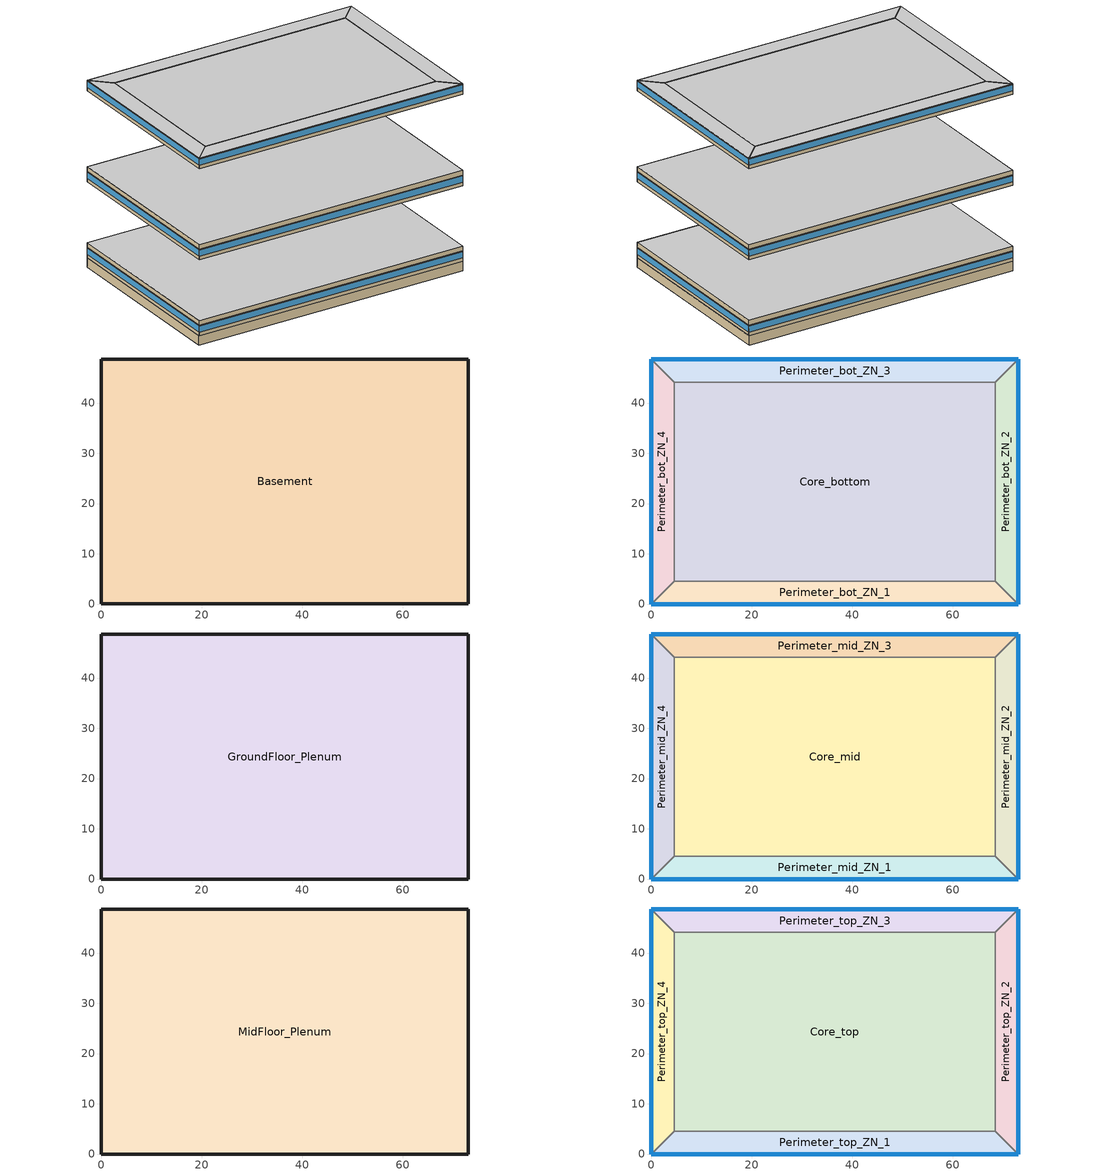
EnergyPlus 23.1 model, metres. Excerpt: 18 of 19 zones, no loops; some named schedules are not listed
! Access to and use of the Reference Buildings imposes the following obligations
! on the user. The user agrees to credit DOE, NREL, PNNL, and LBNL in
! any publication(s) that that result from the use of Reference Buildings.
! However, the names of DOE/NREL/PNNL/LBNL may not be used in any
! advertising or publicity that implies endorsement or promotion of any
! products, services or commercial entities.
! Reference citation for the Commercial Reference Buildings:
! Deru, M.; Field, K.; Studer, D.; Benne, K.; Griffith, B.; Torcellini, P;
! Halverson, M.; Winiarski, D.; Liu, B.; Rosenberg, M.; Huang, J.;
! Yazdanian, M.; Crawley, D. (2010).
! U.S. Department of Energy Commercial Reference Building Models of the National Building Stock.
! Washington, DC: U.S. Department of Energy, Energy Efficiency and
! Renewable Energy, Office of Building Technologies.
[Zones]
Basement
 floor ground (ext-slab): 73.11,48.78 73.11,0.04 0,0.04 0,48.78 z-2.44
 wall ground (Underground Wall Non-res): 73.11,0.04 73.11,48.78 0,48.78 0,0.04 73.11,0.04 z-2.44:0
Core_bottom
 floor to Basement (INT-FLOOR-TOPSIDE): 68.53,44.16 68.53,4.57 4.57,4.57 4.57,44.16 z0
 wall to Perimeter_bot_ZN_2 (int-walls): 68.53,4.57 68.53,44.16 z0:2.74
 wall to Perimeter_bot_ZN_3 (int-walls): 68.53,44.16 4.57,44.16 z0:2.74
 wall to Perimeter_bot_ZN_1 (int-walls): 4.57,4.57 68.53,4.57 z0:2.74
 wall to Perimeter_bot_ZN_4 (int-walls): 4.57,44.16 4.57,4.57 z0:2.74
Perimeter_bot_ZN_1
 floor to Basement (INT-FLOOR-TOPSIDE): 68.53,4.57 73.11,0 0,0 4.57,4.57 z0
 wall outside (Mass Non-res Ext Wall): 0,0 73.11,0 z0:2.74
 wall to Perimeter_bot_ZN_2 (int-walls): 73.11,0 68.53,4.57 z0:2.74
 wall to Perimeter_bot_ZN_4 (int-walls): 4.57,4.57 0,0 z0:2.74
 window (Window Non-res Fixed): 0,0 73.11,0 z0.91:2.5
Perimeter_bot_ZN_2
 floor to Basement (INT-FLOOR-TOPSIDE): 68.53,44.16 73.11,48.74 73.11,0 68.53,4.57 z0
 wall outside (Mass Non-res Ext Wall): 73.11,0 73.11,48.74 z0:2.74
 wall to Perimeter_bot_ZN_3 (int-walls): 73.11,48.74 68.53,44.16 z0:2.74
 window (Window Non-res Fixed): 73.11,0 73.11,48.74 z0.91:2.5
Perimeter_bot_ZN_3
 floor to Basement (INT-FLOOR-TOPSIDE): 4.57,44.16 0,48.74 73.11,48.74 68.53,44.16 z0
 wall outside (Mass Non-res Ext Wall): 73.11,48.74 0,48.74 z0:2.74
 wall to Perimeter_bot_ZN_4 (int-walls): 0,48.74 4.57,44.16 z0:2.74
 window (Window Non-res Fixed): 73.11,48.74 0,48.74 z0.91:2.5
Perimeter_bot_ZN_4
 floor to Basement (INT-FLOOR-TOPSIDE): 4.57,4.57 0,0 0,48.74 4.57,44.16 z0
 wall outside (Mass Non-res Ext Wall): 0,48.74 0,0 z0:2.74
 window (Window Non-res Fixed): 0,48.74 0,0 z0.91:2.5
GroundFloor_Plenum
 floor to Perimeter_bot_ZN_1 (DropCeiling): 4.57,4.57 68.53,4.57 73.11,0 0,0 z2.74
 floor to Perimeter_bot_ZN_2 (DropCeiling): 73.11,48.74 73.11,0 68.53,4.57 68.53,44.16 z2.74
 floor to Perimeter_bot_ZN_3 (DropCeiling): 68.53,44.16 4.57,44.16 0,48.74 73.11,48.74 z2.74
 floor to Perimeter_bot_ZN_4 (DropCeiling): 4.57,44.16 4.57,4.57 0,0 0,48.74 z2.74
 floor to Core_bottom (DropCeiling): 68.53,4.57 4.57,4.57 4.57,44.16 68.53,44.16 z2.74
 wall outside (Mass Non-res Ext Wall): 73.11,0 73.11,48.74 0,48.74 0,0 73.11,0 z2.74:3.96
 ceiling adiabatic (INT-FLOOR-UNDERSIDE): 73.11,0 73.11,48.74 0,48.74 0,0 z3.96
Core_mid
 floor adiabatic (INT-FLOOR-TOPSIDE): 68.53,44.16 68.53,4.57 4.57,4.57 4.57,44.16 z19.82
 wall to Perimeter_mid_ZN_2 (int-walls): 68.53,4.57 68.53,44.16 z19.82:22.56
 wall to Perimeter_mid_ZN_3 (int-walls): 68.53,44.16 4.57,44.16 z19.82:22.56
 wall to Perimeter_mid_ZN_1 (int-walls): 4.57,4.57 68.53,4.57 z19.82:22.56
 wall to Perimeter_mid_ZN_4 (int-walls): 4.57,44.16 4.57,4.57 z19.82:22.56
Perimeter_mid_ZN_1
 floor adiabatic (INT-FLOOR-TOPSIDE): 68.53,4.57 73.11,0 0,0 4.57,4.57 z19.82
 wall outside (Mass Non-res Ext Wall): 0,0 73.11,0 z19.82:22.56
 wall to Perimeter_mid_ZN_2 (int-walls): 73.11,0 68.53,4.57 z19.82:22.56
 wall to Perimeter_mid_ZN_4 (int-walls): 4.57,4.57 0,0 z19.82:22.56
 window (Window Non-res Fixed): 0,0 73.11,0 z20.73:22.32
Perimeter_mid_ZN_2
 floor adiabatic (INT-FLOOR-TOPSIDE): 68.53,44.16 73.11,48.74 73.11,0 68.53,4.57 z19.82
 wall outside (Mass Non-res Ext Wall): 73.11,0 73.11,48.74 z19.82:22.56
 wall to Perimeter_mid_ZN_3 (int-walls): 73.11,48.74 68.53,44.16 z19.82:22.56
 window (Window Non-res Fixed): 73.11,0 73.11,48.74 z20.73:22.32
Perimeter_mid_ZN_3
 floor adiabatic (INT-FLOOR-TOPSIDE): 4.57,44.16 0,48.74 73.11,48.74 68.53,44.16 z19.82
 wall outside (Mass Non-res Ext Wall): 73.11,48.74 0,48.74 z19.82:22.56
 wall to Perimeter_mid_ZN_4 (int-walls): 0,48.74 4.57,44.16 z19.82:22.56
 window (Window Non-res Fixed): 73.11,48.74 0,48.74 z20.73:22.32
Perimeter_mid_ZN_4
 floor adiabatic (INT-FLOOR-TOPSIDE): 4.57,4.57 0,0 0,48.74 4.57,44.16 z19.82
 wall outside (Mass Non-res Ext Wall): 0,48.74 0,0 z19.82:22.56
 window (Window Non-res Fixed): 0,48.74 0,0 z20.73:22.32
MidFloor_Plenum
 floor to Perimeter_mid_ZN_1 (DropCeiling): 73.11,0 0,0 4.57,4.57 68.53,4.57 z22.56
 floor to Perimeter_mid_ZN_2 (DropCeiling): 73.11,0 68.53,4.57 68.53,44.16 73.11,48.74 z22.56
 floor to Perimeter_mid_ZN_3 (DropCeiling): 0,48.74 73.11,48.74 68.53,44.16 4.57,44.16 z22.56
 floor to Perimeter_mid_ZN_4 (DropCeiling): 0,0 0,48.74 4.57,44.16 4.57,4.57 z22.56
 floor to Core_mid (DropCeiling): 68.53,4.57 4.57,4.57 4.57,44.16 68.53,44.16 z22.56
 wall outside (Mass Non-res Ext Wall): 73.11,0 73.11,48.74 0,48.74 0,0 73.11,0 z22.56:23.78
 ceiling adiabatic (INT-FLOOR-UNDERSIDE): 73.11,48.74 0,48.74 0,0 73.11,0 z23.78
Core_top
 floor adiabatic (INT-FLOOR-TOPSIDE): 68.53,44.16 68.53,4.57 4.57,4.57 4.57,44.16 z43.6
 wall to Perimeter_top_ZN_2 (int-walls): 68.53,4.57 68.53,44.16 z43.6:46.34
 wall to Perimeter_top_ZN_3 (int-walls): 68.53,44.16 4.57,44.16 z43.6:46.34
 wall to Perimeter_top_ZN_1 (int-walls): 4.57,4.57 68.53,4.57 z43.6:46.34
 wall to Perimeter_top_ZN_4 (int-walls): 4.57,44.16 4.57,4.57 z43.6:46.34
 ceiling to TopFloor_Plenum (DropCeiling): 4.57,44.16 4.57,4.57 68.53,4.57 68.53,44.16 z46.34
Perimeter_top_ZN_1
 floor adiabatic (INT-FLOOR-TOPSIDE): 68.53,4.57 73.11,0 0,0 4.57,4.57 z43.6
 wall outside (Mass Non-res Ext Wall): 0,0 73.11,0 z43.6:46.34
 wall to Perimeter_top_ZN_2 (int-walls): 73.11,0 68.53,4.57 z43.6:46.34
 wall to Perimeter_top_ZN_4 (int-walls): 4.57,4.57 0,0 z43.6:46.34
 window (Window Non-res Fixed): 0,0 73.11,0 z44.51:46.1
 ceiling to TopFloor_Plenum (DropCeiling): 4.57,4.57 0,0 73.11,0 68.53,4.57 z46.34
Perimeter_top_ZN_2
 floor adiabatic (INT-FLOOR-TOPSIDE): 68.53,44.16 73.11,48.74 73.11,0 68.53,4.57 z43.6
 wall outside (Mass Non-res Ext Wall): 73.11,0 73.11,48.74 z43.6:46.34
 wall to Perimeter_top_ZN_3 (int-walls): 73.11,48.74 68.53,44.16 z43.6:46.34
 window (Window Non-res Fixed): 73.11,0 73.11,48.74 z44.51:46.1
 ceiling to TopFloor_Plenum (DropCeiling): 68.53,4.57 73.11,0 73.11,48.74 68.53,44.16 z46.34
Perimeter_top_ZN_3
 floor adiabatic (INT-FLOOR-TOPSIDE): 4.57,44.16 0,48.74 73.11,48.74 68.53,44.16 z43.6
 wall outside (Mass Non-res Ext Wall): 73.11,48.74 0,48.74 z43.6:46.34
 wall to Perimeter_top_ZN_4 (int-walls): 0,48.74 4.57,44.16 z43.6:46.34
 window (Window Non-res Fixed): 73.11,48.74 0,48.74 z44.51:46.1
 ceiling to TopFloor_Plenum (DropCeiling): 68.53,44.16 73.11,48.74 0,48.74 4.57,44.16 z46.34
Perimeter_top_ZN_4
 floor adiabatic (INT-FLOOR-TOPSIDE): 4.57,4.57 0,0 0,48.74 4.57,44.16 z43.6
 wall outside (Mass Non-res Ext Wall): 0,48.74 0,0 z43.6:46.34
 window (Window Non-res Fixed): 0,48.74 0,0 z44.51:46.1
 ceiling to TopFloor_Plenum (DropCeiling): 4.57,44.16 0,48.74 0,0 4.57,4.57 z46.34
[Building]
Ref Bldg Large Office New2004_v1.3_5.0: North Axis {deg}=0; Terrain=City; Loads Convergence Tolerance Value {W}=0.04; Temperature Convergence Tolerance Value {deltaC}=0.2; Solar Distribution=FullInteriorAndExterior; Maximum Number of Warmup Days=25; Minimum Number of Warmup Days=6
[Site:Location]
USA IL-CHICAGO-OHARE: Latitude {deg}=41.77; Longitude {deg}=-87.75; Time Zone {hr}=-6; Elevation {m}=190
[SizingPeriod:DesignDay] Day of Month=21; Humidity Condition Type=Wetbulb; Barometric Pressure {Pa}=99063; Rain Indicator=No; Snow Indicator=No; Daylight Saving Time Indicator=No; Solar Model Indicator=ASHRAEClearSky
Name | Month | Day Type | Maximum Dry-Bulb Temperature {C} | Daily Dry-Bulb Temperature Range {deltaC} | Wetbulb or DewPoint at Maximum Dry-Bulb {C} | Wind Speed {m/s} | Wind Direction {deg} | Sky Clearness
CHICAGO Ann Htg 99.6% Condns DB | 1 | WinterDesignDay | -20.6 | 0 | -20.6 | 4.9 | 270 | 0
CHICAGO Ann Clg .4% Condns WB=>MDB | 7 | SummerDesignDay | 31.2 | 10.7 | 25.5 | 5.3 | 230 | 1
[Site:WaterMainsTemperature]
Calculation Method=CORRELATION; Annual Average Outdoor Air Temperature {C}=9.69; Maximum Difference In Monthly Average Outdoor Air Temperatures {deltaC}=28.1
[Site:GroundTemperature:BuildingSurface]
19.527, 19.502, 19.536, 19.598, 20.002, 21.64, 22.225, 22.375, 21.449, 20.121, 19.802, 19.633
[Construction]
Mass Non-res Ext Wall: 1IN Stucco, 8IN Concrete HW, Mass NonRes Wall Insulation, 1/2IN Gypsum
ext-slab: HW CONCRETE, CP02 CARPET PAD
int-walls: 1/2IN Gypsum, 1/2IN Gypsum
INT-FLOOR-TOPSIDE: MAT-CC05 4 HW CONCRETE, CP02 CARPET PAD
INT-FLOOR-UNDERSIDE: CP02 CARPET PAD, MAT-CC05 4 HW CONCRETE
Underground Wall Non-res: 8IN Concrete HW, UGWall NonRes Insulation
Window Non-res Fixed: NonRes Fixed Assembly Window
DropCeiling: Std AC02
InteriorFurnishings: Std Wood 6inch
[Material] Thermal Absorptance=0.9
Name | Roughness | Thickness {m} | Conductivity {W/m-K} | Density {kg/m3} | Specific Heat {J/kg-K} | Solar Absorptance | Visible Absorptance
Mass NonRes Wall Insulation | MediumRough | 0.0495495 | 0.049 | 265 | 836.8 | 0.7 | 0.7
UGWall NonRes Insulation | MediumRough | 0.0001 | 0.049 | 265 | 836.8 | 0.7 | 0.7
Std Wood 6inch | MediumSmooth | 0.15 | 0.12 | 540 | 1210 | 0.7 | 0.7
1/2IN Gypsum | Smooth | 0.0127 | 0.16 | 784.9 | 830 | 0.92 | 0.92
1IN Stucco | Smooth | 0.0253 | 0.6918 | 1858 | 837 | 0.92 | 0.92
8IN CONCRETE HW | Rough | 0.2032 | 1.311 | 2240 | 836.8 | 0.7 | 0.7
HW CONCRETE; MAT-CC05 4 HW CONCRETE | Rough | 0.1016 | 1.311 | 2240 | 836.8 | 0.7 | 0.7
Std AC02 | MediumSmooth | 0.0127 | 0.057 | 288 | 1339 | 0.7 | 0.2
[WindowMaterial:SimpleGlazingSystem]
NonRes Fixed Assembly Window: U-Factor {W/m2-K}=3.23646; Solar Heat Gain Coefficient=0.39
[Material:NoMass]
CP02 CARPET PAD: Roughness=VeryRough; Thermal Resistance {m2-K/W}=0.2165; Thermal Absorptance=0.9; Solar Absorptance=0.7; Visible Absorptance=0.8
[Zone] Type=1; Floor Area {m2}=autocalculate
Name | Multiplier | Part of Total Floor Area
Basement; Core_bottom; Core_top; Perimeter_bot_ZN_1; Perimeter_bot_ZN_2; Perimeter_bot_ZN_3; Perimeter_bot_ZN_4; Perimeter_top_ZN_1; Perimeter_top_ZN_2; Perimeter_top_ZN_3; Perimeter_top_ZN_4 | 1 | Yes
Core_mid; Perimeter_mid_ZN_1; Perimeter_mid_ZN_2; Perimeter_mid_ZN_3; Perimeter_mid_ZN_4 | 10 | Yes
GroundFloor_Plenum | 1 | No
MidFloor_Plenum | 10 | No
[People] Number of People Schedule=BLDG_OCC_SCH; Number of People Calculation Method=Area/Person; Fraction Radiant=0.3; Sensible Heat Fraction=AUTOCALCULATE; Activity Level Schedule=ACTIVITY_SCH; Enable ASHRAE 55 Comfort Warnings=No; Mean Radiant Temperature Calculation Type=ZoneAveraged; Work Efficiency Schedule=WORK_EFF_SCH; Clothing Insulation Calculation Method=ClothingInsulationSchedule; Clothing Insulation Schedule=CLOTHING_SCH; Air Velocity Schedule=AIR_VELO_SCH; Thermal Comfort Model 1 Type=FANGER
Name | Zone or ZoneList or Space or SpaceList | Floor Area per Person {m2/person}
Basement People | Basement | 37.16
Core_bottom People | Core_bottom | 18.58
Core_mid People | Core_mid | 18.58
Core_top People | Core_top | 18.58
Perimeter_bot_ZN_1 People | Perimeter_bot_ZN_1 | 18.58
Perimeter_bot_ZN_2 People | Perimeter_bot_ZN_2 | 18.58
Perimeter_bot_ZN_3 People | Perimeter_bot_ZN_3 | 18.58
Perimeter_bot_ZN_4 People | Perimeter_bot_ZN_4 | 18.58
Perimeter_mid_ZN_1 People | Perimeter_mid_ZN_1 | 18.58
Perimeter_mid_ZN_2 People | Perimeter_mid_ZN_2 | 18.58
Perimeter_mid_ZN_3 People | Perimeter_mid_ZN_3 | 18.58
Perimeter_mid_ZN_4 People | Perimeter_mid_ZN_4 | 18.58
Perimeter_top_ZN_1 People | Perimeter_top_ZN_1 | 18.58
Perimeter_top_ZN_2 People | Perimeter_top_ZN_2 | 18.58
Perimeter_top_ZN_3 People | Perimeter_top_ZN_3 | 18.58
Perimeter_top_ZN_4 People | Perimeter_top_ZN_4 | 18.58
[Lights] Schedule=BLDG_LIGHT_SCH; Design Level Calculation Method=Watts/Area; Watts per Zone Floor Area {W/m2}=10.76; Return Air Fraction=0; Fraction Radiant=0.7; Fraction Visible=0.2; Fraction Replaceable=1; Return Air Fraction Calculated from Plenum Temperature=No
Name | Zone or ZoneList or Space or SpaceList
Basement_Lights | Basement
Core_bottom_Lights | Core_bottom
Core_mid_Lights | Core_mid
Core_top_Lights | Core_top
Perimeter_bot_ZN_1_Lights | Perimeter_bot_ZN_1
Perimeter_bot_ZN_2_Lights | Perimeter_bot_ZN_2
Perimeter_bot_ZN_3_Lights | Perimeter_bot_ZN_3
Perimeter_bot_ZN_4_Lights | Perimeter_bot_ZN_4
Perimeter_mid_ZN_1_Lights | Perimeter_mid_ZN_1
Perimeter_mid_ZN_2_Lights | Perimeter_mid_ZN_2
Perimeter_mid_ZN_3_Lights | Perimeter_mid_ZN_3
Perimeter_mid_ZN_4_Lights | Perimeter_mid_ZN_4
Perimeter_top_ZN_1_Lights | Perimeter_top_ZN_1
Perimeter_top_ZN_2_Lights | Perimeter_top_ZN_2
Perimeter_top_ZN_3_Lights | Perimeter_top_ZN_3
Perimeter_top_ZN_4_Lights | Perimeter_top_ZN_4
[ElectricEquipment] Schedule=BLDG_EQUIP_SCH; Design Level Calculation Method=Watts/Area; Watts per Zone Floor Area {W/m2}=10.76; Fraction Latent=0; Fraction Radiant=0.5; Fraction Lost=0
Name | Zone or ZoneList or Space or SpaceList
Basement_PlugMisc_Equip | Basement
Core_bottom_PlugMisc_Equip | Core_bottom
Core_mid_PlugMisc_Equip | Core_mid
Core_top_PlugMisc_Equip | Core_top
Perimeter_bot_ZN_1_PlugMisc_Equip | Perimeter_bot_ZN_1
Perimeter_bot_ZN_2_PlugMisc_Equip | Perimeter_bot_ZN_2
Perimeter_bot_ZN_3_PlugMisc_Equip | Perimeter_bot_ZN_3
Perimeter_bot_ZN_4_PlugMisc_Equip | Perimeter_bot_ZN_4
Perimeter_mid_ZN_1_PlugMisc_Equip | Perimeter_mid_ZN_1
Perimeter_mid_ZN_2_PlugMisc_Equip | Perimeter_mid_ZN_2
Perimeter_mid_ZN_3_PlugMisc_Equip | Perimeter_mid_ZN_3
Perimeter_mid_ZN_4_PlugMisc_Equip | Perimeter_mid_ZN_4
Perimeter_top_ZN_1_PlugMisc_Equip | Perimeter_top_ZN_1
Perimeter_top_ZN_2_PlugMisc_Equip | Perimeter_top_ZN_2
Perimeter_top_ZN_3_PlugMisc_Equip | Perimeter_top_ZN_3
Perimeter_top_ZN_4_PlugMisc_Equip | Perimeter_top_ZN_4
[Exterior:Lights]
Exterior Facade Lighting: Schedule=ALWAYS_ON; Design Level {W}=51262; Control Option=AstronomicalClock
[Exterior:FuelEquipment]
Elevators: Fuel Use Type=Electricity; Schedule=BLDG_ELEVATORS; Design Level {W}=244444
[ZoneInfiltration:DesignFlowRate] Schedule=INFIL_QUARTER_ON_SCH; Design Flow Rate Calculation Method=Flow/ExteriorArea; Flow per Exterior Surface Area {m3/s-m2}=0.000302; Constant Term Coefficient=1; Temperature Term Coefficient=0; Velocity Term Coefficient=0; Velocity Squared Term Coefficient=0
Name | Zone or ZoneList or Space or SpaceList
GroundFloor_Plenum_Infiltration | GroundFloor_Plenum
MidFloor_Plenum_Infiltration | MidFloor_Plenum
Perimeter_bot_ZN_1_Infiltration | Perimeter_bot_ZN_1
Perimeter_bot_ZN_2_Infiltration | Perimeter_bot_ZN_2
Perimeter_bot_ZN_3_Infiltration | Perimeter_bot_ZN_3
Perimeter_bot_ZN_4_Infiltration | Perimeter_bot_ZN_4
Perimeter_mid_ZN_1_Infiltration | Perimeter_mid_ZN_1
Perimeter_mid_ZN_2_Infiltration | Perimeter_mid_ZN_2
Perimeter_mid_ZN_3_Infiltration | Perimeter_mid_ZN_3
Perimeter_mid_ZN_4_Infiltration | Perimeter_mid_ZN_4
Perimeter_top_ZN_1_Infiltration | Perimeter_top_ZN_1
Perimeter_top_ZN_2_Infiltration | Perimeter_top_ZN_2
Perimeter_top_ZN_3_Infiltration | Perimeter_top_ZN_3
Perimeter_top_ZN_4_Infiltration | Perimeter_top_ZN_4
[InternalMass] Construction=InteriorFurnishings
Name | Zone or ZoneList | Surface Area {m2}
Basement Internal Mass | Basement | 7126.21
Core_bottom Internal Mass | Core_bottom | 5064.65
Core_mid Internal Mass | Core_mid | 5064.65
Core_top Internal Mass | Core_top | 5064.65
Perimeter_bot_ZN_1 Internal Mass | Perimeter_bot_ZN_1 | 626.8394
Perimeter_bot_ZN_2 Internal Mass | Perimeter_bot_ZN_2 | 403.9503
Perimeter_bot_ZN_3 Internal Mass | Perimeter_bot_ZN_3 | 626.8257
Perimeter_bot_ZN_4 Internal Mass | Perimeter_bot_ZN_4 | 403.9503
Perimeter_mid_ZN_1 Internal Mass | Perimeter_mid_ZN_1 | 626.8394
Perimeter_mid_ZN_2 Internal Mass | Perimeter_mid_ZN_2 | 403.9503
Perimeter_mid_ZN_3 Internal Mass | Perimeter_mid_ZN_3 | 626.8257
Perimeter_mid_ZN_4 Internal Mass | Perimeter_mid_ZN_4 | 403.9503
Perimeter_top_ZN_1 Internal Mass | Perimeter_top_ZN_1 | 626.8394
Perimeter_top_ZN_2 Internal Mass | Perimeter_top_ZN_2 | 403.9503
Perimeter_top_ZN_3 Internal Mass | Perimeter_top_ZN_3 | 626.8257
Perimeter_top_ZN_4 Internal Mass | Perimeter_top_ZN_4 | 403.9503
[AvailabilityManager:NightCycle] Applicability Schedule=ALWAYS_ON; Fan Schedule=HVACOperationSchd; Control Type=CycleOnAny; Thermostat Tolerance {deltaC}=1; Cycling Run Time Control Type=FixedRunTime; Cycling Run Time {s}=1800
VAV_1 Availability Manager; VAV_2 Availability Manager; VAV_3 Availability Manager; VAV_5 Availability Manager
[AirLoopHVAC:ReturnPlenum]
Name | Zone
VAV_2 Return Plenum | MidFloor_Plenum
VAV_1 Return Plenum | GroundFloor_Plenum
[UtilityCost:Tariff]
Name | Output Meter | Conversion Factor Choice | Demand Window Length | Monthly Charge or Variable | Group
PSI_LLF_LowLoadFactorService | Electricity:Facility | kWh | HalfHour | 15 | Comm Elect
PSI_CS_CommercialElectricService | Electricity:Facility | kWh |  | 9.4 | Comm Elect
IN_EIAMonthlyRateGas | NaturalGas:Facility | MCF |  | 0 | Comm Gas
[UtilityCost:Charge:Block] Source Variable=totalEnergy; Season=Annual; Category Variable=EnergyCharges
Name | Utility Cost Charge Block | Tariff | Block Size 1 Value or Variable | Block 1 Cost per Unit Value or Variable | Block Size 2 Value or Variable | Block 2 Cost per Unit Value or Variable | Block Size 3 Value or Variable | Block 3 Cost per Unit Value or Variable | Block Size 4 Value or Variable | Block 4 Cost per Unit Value or Variable | Block Size Multiplier Value or Variable
 | AnnualEnergyCharge | PSI_LLF_LowLoadFactorService | 300 | 0.108222 | 700 | 0.087021 | 1500 | 0.07842 | remaining | 0.05832
 | AnnualDemandBaseCharge | PSI_LLF_LowLoadFactorService | 190 | 0 | 110 | 0.051773 | remaining | 0.046965 |  |  | TotalDemand
 | AnnualEnergyCharge | PSI_CS_CommercialElectricService | 300 | 0.082409 | 700 | 0.072873 | 1500 | 0.061696 | remaining | 0.041179
[UtilityCost:Charge:Simple] Season=Annual
Name | Utility Cost Charge Simple | Tariff | Source Variable | Category Variable | Cost per Unit Value or Variable
 | FuelCostAdjustEnergyCharge | PSI_LLF_LowLoadFactorService | totalEnergy | EnergyCharges | 0.002028
 | QualPollutionControlAdjustEnergyCharge | PSI_LLF_LowLoadFactorService | totalEnergy | EnergyCharges | 0.000536
 | SoxNoxRiderAdjustEnergyCharge | PSI_LLF_LowLoadFactorService | totalEnergy | EnergyCharges | 0.001127
 | DSMRiderAdjustEnergyCharge | PSI_LLF_LowLoadFactorService | totalEnergy | EnergyCharges | -0.00037
 | PurchPowerTrackerAdjustEnergyCharge | PSI_LLF_LowLoadFactorService | totalEnergy | EnergyCharges | -3.1e-05
 | MidwestISOAdjustEnergyCharge | PSI_LLF_LowLoadFactorService | totalEnergy | EnergyCharges | -0.000216
 | CleanCoalRiderEnergyCharge | PSI_LLF_LowLoadFactorService | totalEnergy | EnergyCharges | 0.000833
 | TaxofeightPercent | PSI_LLF_LowLoadFactorService | SubTotal | Taxes | 0.08
 | FuelCostAdjustEnergyCharge | PSI_CS_CommercialElectricService | totalEnergy | EnergyCharges | 0.002028
 | QualPollutionControlAdjustEnergyCharge | PSI_CS_CommercialElectricService | totalEnergy | EnergyCharges | 0.000536
 | SoxNoxRiderAdjustEnergyCharge | PSI_CS_CommercialElectricService | totalEnergy | EnergyCharges | 0.001127
 | DSMRiderAdjustEnergyCharge | PSI_CS_CommercialElectricService | totalEnergy | EnergyCharges | 0.000021
 | PurchPowerTrackerAdjustEnergyCharge | PSI_CS_CommercialElectricService | totalEnergy | EnergyCharges | 0.000034
 | MidwestISOAdjustEnergyCharge | PSI_CS_CommercialElectricService | totalEnergy | EnergyCharges | -0.000203
 | CleanCoalRiderEnergyCharge | PSI_CS_CommercialElectricService | totalEnergy | EnergyCharges | 0.000807
 | TaxofeightPercent | PSI_CS_CommercialElectricService | SubTotal | Taxes | 0.08
 | MonthlyRateGasCharge | IN_EIAMonthlyRateGas | totalEnergy | EnergyCharges | IN_MonthlyGasRates
 | TaxofEightPercent | IN_EIAMonthlyRateGas | SubTotal | Taxes | 0.08
[UtilityCost:Qualify] Variable=TotalDemand; Threshold Value or Variable=75; Season=Annual; Threshold Test=Count
Name | Utility Cost Qualify | Tariff | Qualify Type | Number of Months
 | MinDemand75kw | PSI_LLF_LowLoadFactorService | Minimum | 12
 | MaxDemand75kw | PSI_CS_CommercialElectricService | Maximum | 1
